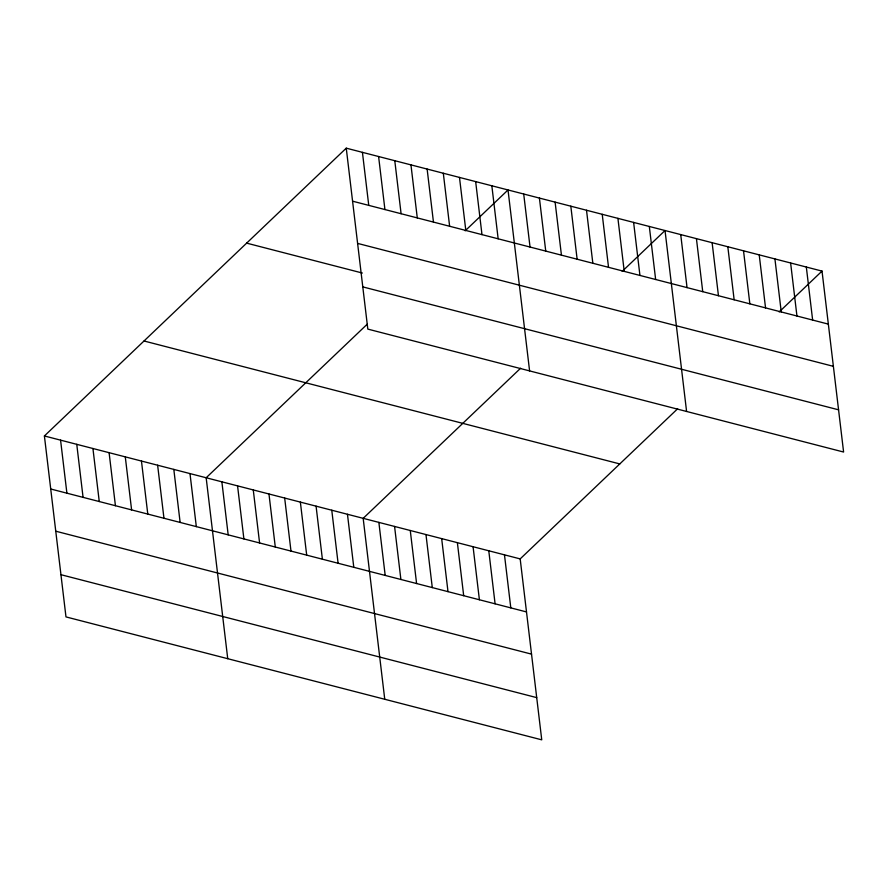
<?xml version="1.0" encoding="UTF-8"?>
<svg xmlns="http://www.w3.org/2000/svg" width="888" height="888" viewBox="0 0 888 888"><rect width="100%" height="100%" fill="white"/><g stroke="black" fill="none" stroke-linecap="round" stroke-linejoin="round"><path stroke-width="1.33" d="M677.633 408.769L520.179 558.896L541.747 739.837L65.978 616.905L44.4 435.964L346.253 148.163L822.022 271.095L843.6 452.036L367.821 329.104L346.253 148.163M367.355 324.076L206.16 477.766L227.739 658.696M465.179 230.802L508.014 189.965L529.592 370.895M520.623 368.209L363.17 518.337L384.748 699.267M622.188 271.373L665.023 230.525L686.591 411.466M779.187 311.932L822.022 271.095M352.569 201.188L828.349 324.12M357.609 243.401L833.377 366.333M246.642 243.134L362.36 273.038M362.792 286.891L838.572 409.823M144.011 340.992L619.78 463.925M44.4 435.964L520.179 558.896M50.727 488.999L526.495 611.932M55.755 531.202L531.535 654.134M60.939 574.691L536.718 697.624M806.326 267.044L812.642 320.069M790.62 262.981L796.947 316.006M774.924 258.93L781.251 311.954M759.218 254.867L765.545 307.892M743.522 250.816L749.849 303.84M727.816 246.753L734.143 299.778M712.12 242.702L718.448 295.726M696.425 238.639L702.741 291.664M680.719 234.587L687.046 287.612M649.317 226.473L655.644 279.498M633.621 222.411L639.937 275.447M617.915 218.359L624.242 271.384M602.219 214.297L608.535 267.332M586.513 210.245L592.84 263.27M570.817 206.183L577.133 259.218M555.111 202.131L561.438 255.156M539.416 198.079L545.743 251.104M523.709 194.017L530.036 247.042M491.841 185.781L498.157 238.805M475.657 181.596L481.984 234.632M459.485 177.422L465.812 230.447M504.473 554.845L510.8 607.869M488.777 550.793L495.093 603.818M443.312 173.238L449.628 226.274M473.071 546.731L479.398 599.755M427.128 169.064L433.455 222.089M457.376 542.679L463.691 595.704M410.955 164.879L417.282 217.904M441.669 538.616L447.996 591.641M394.783 160.706L401.099 213.731M425.974 534.565L432.29 587.59M378.599 156.521L384.926 209.546M410.267 530.502L416.594 583.527M362.426 152.348L368.753 205.372M394.572 526.451L400.888 579.476M378.865 522.388L385.192 575.413M347.463 514.274L353.79 567.299M331.768 510.223L338.095 563.247M316.073 506.16L322.388 559.185M300.366 502.109L306.693 555.133M284.671 498.046L290.986 551.082M268.964 493.994L275.291 547.019M253.269 489.932L259.585 542.968M237.562 485.88L243.889 538.905M221.867 481.818L228.183 534.854M189.988 473.582L196.315 526.617M173.815 469.408L180.131 522.433M157.631 465.223L163.958 518.248M141.458 461.05L147.785 514.074M125.286 456.865L131.602 509.89M109.102 452.691L115.429 505.716M92.929 448.507L99.256 501.531M76.757 444.322L83.072 497.358M60.573 440.148L66.9 493.173"/></g></svg>
